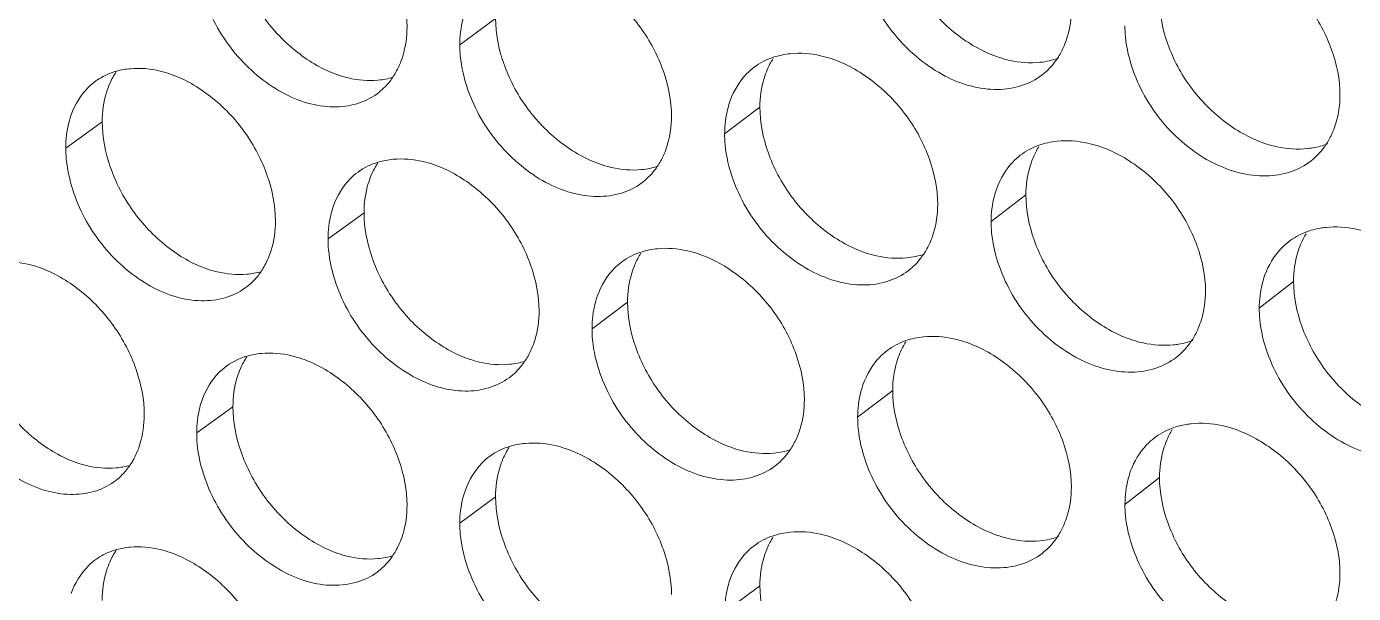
# Model space of a CAD drawing. Header units: millimetres. Extents: x 1177 to 4147, y 93 to 2194.
# Drawn here: x 2656.64 to 2678.5, y 751.28 to 760.61 of the extents above; entities that cross this region are included whole.
import ezdxf

# ---------------------------------------------------------------- set-up
doc = ezdxf.new("R2010")
doc.units = ezdxf.units.MM
doc.header["$LTSCALE"] = 0.1
doc.layers.get('0').update_dxf_attribs({"lineweight": 13})
doc.layers.add('标注', color=251, linetype='Continuous', lineweight=9)

# ---------------------------------------------------------------- blocks, each defined once
blk = doc.blocks.new('02')
for points, knots in [([(4627.348, 522.744), (4597.363, 531.299), (4553.55, 545.69), (4497.641, 568.487), (4458.71, 586.649), (4422.281, 606.068), (4388.51, 626.659), (4357.551, 648.334), (4338.416, 663.815), (4329.392, 671.722)], [0, 0, 0, 0, 0.278685, 0.411475, 0.539478, 0.662459, 0.780251, 0.892768, 1, 1, 1, 1]), ([(4626.906, 521.428), (4597.052, 529.945), (4553.424, 544.261), (4497.732, 566.923), (4458.929, 584.973), (4422.597, 604.269), (4388.892, 624.729), (4357.964, 646.263), (4338.829, 661.641), (4329.798, 669.496)], [0, 0, 0, 0, 0.278468, 0.411196, 0.539177, 0.662176, 0.780023, 0.892638, 1, 1, 1, 1]), ([(4628.518, 518.372), (4598.337, 526.935), (4554.235, 541.353), (4497.955, 564.22), (4458.766, 582.448), (4422.099, 601.945), (4388.114, 622.628), (4356.965, 644.402), (4337.717, 659.96), (4328.641, 667.907)], [0, 0, 0, 0, 0.278732, 0.411552, 0.539576, 0.662563, 0.780343, 0.892822, 1, 1, 1, 1]), ([(4328.202, 667.332), (4337.3, 659.316), (4356.601, 643.626), (4387.852, 621.677), (4421.956, 600.844), (4458.755, 581.215), (4498.091, 562.874), (4554.59, 539.876), (4598.873, 525.389), (4629.18, 516.79)], [0, 0, 0, 0, 0.107262, 0.219794, 0.337581, 0.460553, 0.588547, 0.721328, 1, 1, 1, 1])]:
    blk.add_open_spline(points, degree=3, knots=knots)
at = {"layer": '标注'}
for p, q in [((4575.368, 678.042), (4574.525, 677.421)), ((4581.589, 675.951), (4580.758, 675.327)), ((4566.111, 675.608), (4565.251, 674.993)), ((4587.849, 673.89), (4587.03, 673.262)), ((4572.272, 673.473), (4571.424, 672.855)), ((4594.147, 671.858), (4593.34, 671.226)), ((4578.474, 671.368), (4577.637, 670.746)), ((4584.714, 669.292), (4583.889, 668.666)), ((4569.187, 668.912), (4568.333, 668.295)), ((4590.993, 667.245), (4590.18, 666.615)), ((4575.368, 666.792), (4574.525, 666.171)), ((4581.589, 664.701), (4580.758, 664.077))]:
    blk.add_line(p, q, dxfattribs=at)
for centre, radius, start, end in [((4593.347, 676.103), 1.872, 328.517, 337.2337), ((4593.347, 676.103), 1.872, 328.517, 337.2337), ((4596.041, 672.003), 1.872, 148.5566, 157.3156), ((4590.188, 671.483), 1.864, 328.2673, 337.1333), ((4592.88, 667.395), 1.864, 148.3086, 157.2163)]:
    blk.add_arc(centre, radius, start, end, dxfattribs=at)
for points, knots in [([(4573.284, 677.844), (4573.284, 678.203), (4573.133, 678.948), (4572.601, 679.962), (4571.806, 680.789), (4571.146, 681.173), (4570.805, 681.29)], [0, 0, 0, 0, 0.24041, 0.498878, 0.758134, 1, 1, 1, 1]), ([(4584.714, 680.542), (4584.714, 680.184), (4584.866, 679.439), (4585.404, 678.429), (4586.209, 677.609), (4586.876, 677.234), (4587.221, 677.122)], [0, 0, 0, 0, 0.239985, 0.497867, 0.757051, 1, 1, 1, 1]), ([(4584.714, 680.542), (4584.714, 680.184), (4584.866, 679.439), (4585.404, 678.429), (4586.209, 677.609), (4586.876, 677.234), (4587.221, 677.122)], [0, 0, 0, 0, 0.239985, 0.497867, 0.757051, 1, 1, 1, 1]), ([(4569.187, 680.162), (4569.187, 679.803), (4569.336, 679.057), (4569.865, 678.042), (4570.656, 677.214), (4571.314, 676.829), (4571.654, 676.712)], [0, 0, 0, 0, 0.240713, 0.499341, 0.758439, 1, 1, 1, 1]), ([(4595.24, 676.246), (4595.24, 676.604), (4595.086, 677.348), (4594.541, 678.355), (4593.727, 679.17), (4593.054, 679.54), (4592.707, 679.651)], [0, 0, 0, 0, 0.239401, 0.496825, 0.756197, 1, 1, 1, 1]), ([(4595.24, 676.246), (4595.24, 676.604), (4595.086, 677.348), (4594.541, 678.355), (4593.727, 679.17), (4593.054, 679.54), (4592.707, 679.651)], [0, 0, 0, 0, 0.239401, 0.496825, 0.756197, 1, 1, 1, 1]), ([(4579.508, 675.743), (4579.508, 676.102), (4579.357, 676.847), (4578.821, 677.859), (4578.02, 678.683), (4577.357, 679.063), (4577.014, 679.178)], [0, 0, 0, 0, 0.240116, 0.498284, 0.757575, 1, 1, 1, 1]), ([(4584.082, 678.858), (4584.245, 678.397), (4584.628, 677.744), (4585.332, 677.066), (4586.088, 676.559), (4586.948, 676.309), (4587.747, 676.429), (4588.087, 676.602), (4588.231, 676.712)], [0, 0, 0, 0, 0.276284, 0.41529, 0.549381, 0.789463, 0.897466, 1, 1, 1, 1]), ([(4584.082, 678.858), (4584.245, 678.397), (4584.628, 677.744), (4585.332, 677.066), (4586.088, 676.559), (4586.948, 676.309), (4587.747, 676.429), (4588.087, 676.602), (4588.231, 676.712)], [0, 0, 0, 0, 0.276284, 0.41529, 0.549381, 0.789463, 0.897466, 1, 1, 1, 1]), ([(4568.523, 678.486), (4568.682, 678.027), (4569.053, 677.375), (4569.737, 676.692), (4570.312, 676.291), (4570.92, 676.03), (4571.528, 675.935), (4572.098, 676.004), (4572.435, 676.165), (4572.578, 676.27)], [0, 0, 0, 0, 0.277575, 0.416837, 0.550884, 0.676215, 0.791695, 0.898653, 1, 1, 1, 1]), ([(4590.993, 678.495), (4590.993, 678.137), (4591.146, 677.393), (4591.688, 676.385), (4592.498, 675.569), (4593.169, 675.198), (4593.516, 675.087)], [0, 0, 0, 0, 0.239702, 0.497289, 0.756504, 1, 1, 1, 1]), ([(4590.993, 678.495), (4590.993, 678.137), (4591.146, 677.393), (4591.688, 676.385), (4592.498, 675.569), (4593.169, 675.198), (4593.516, 675.087)], [0, 0, 0, 0, 0.239702, 0.497289, 0.756504, 1, 1, 1, 1]), ([(4574.657, 678.202), (4574.635, 678.142), (4574.557, 677.889), (4574.525, 677.622), (4574.525, 677.421)], [0, 0, 0, 0, 0.240519, 1, 1, 1, 1]), ([(4575.368, 678.042), (4575.368, 677.683), (4575.518, 676.938), (4576.051, 675.925), (4576.847, 675.1), (4577.509, 674.719), (4577.852, 674.604)], [0, 0, 0, 0, 0.240418, 0.498747, 0.75788, 1, 1, 1, 1]), ([(4588.748, 677.397), (4588.776, 677.463), (4588.878, 677.744), (4588.919, 678.046), (4588.919, 678.273)], [0, 0, 0, 0, 0.24007, 1, 1, 1, 1]), ([(4588.748, 677.397), (4588.776, 677.463), (4588.878, 677.744), (4588.919, 678.046), (4588.919, 678.273)], [0, 0, 0, 0, 0.24007, 1, 1, 1, 1]), ([(4573.107, 676.949), (4573.136, 677.016), (4573.242, 677.303), (4573.284, 677.612), (4573.284, 677.844)], [0, 0, 0, 0, 0.239188, 1, 1, 1, 1]), ([(4590.18, 677.865), (4590.18, 677.779), (4590.198, 677.42), (4590.283, 677.066), (4590.375, 676.809)], [0, 0, 0, 0, 0.240323, 1, 1, 1, 1]), ([(4590.18, 677.865), (4590.18, 677.779), (4590.198, 677.42), (4590.283, 677.066), (4590.375, 676.809)], [0, 0, 0, 0, 0.240323, 1, 1, 1, 1]), ([(4574.525, 677.421), (4574.525, 677.335), (4574.543, 676.976), (4574.627, 676.621), (4574.717, 676.363)], [0, 0, 0, 0, 0.240096, 1, 1, 1, 1]), ([(4583.262, 677.095), (4583.181, 677.122), (4582.87, 677.209), (4582.541, 677.235), (4582.304, 677.211)], [0, 0, 0, 0, 0.262621, 1, 1, 1, 1]), ([(4585.772, 673.672), (4585.772, 674.031), (4585.62, 674.775), (4585.08, 675.785), (4584.274, 676.605), (4583.607, 676.982), (4583.262, 677.095)], [0, 0, 0, 0, 0.239826, 0.497695, 0.75702, 1, 1, 1, 1]), ([(4587.221, 677.122), (4587.302, 677.095), (4587.613, 677.01), (4587.943, 676.985), (4588.18, 677.009)], [0, 0, 0, 0, 0.262294, 1, 1, 1, 1]), ([(4587.221, 677.122), (4587.302, 677.095), (4587.613, 677.01), (4587.943, 676.985), (4588.18, 677.009)], [0, 0, 0, 0, 0.262294, 1, 1, 1, 1]), ([(4588.231, 676.712), (4588.344, 676.799), (4588.48, 676.939), (4588.588, 677.097), (4588.614, 677.138)], [0, 0, 0, 0, 0.74598, 1, 1, 1, 1]), ([(4588.231, 676.712), (4588.344, 676.799), (4588.48, 676.939), (4588.588, 677.097), (4588.614, 677.138)], [0, 0, 0, 0, 0.74598, 1, 1, 1, 1]), ([(4566.453, 676.802), (4566.409, 676.79), (4566.236, 676.735), (4566.073, 676.651), (4565.963, 676.572)], [0, 0, 0, 0, 0.254263, 1, 1, 1, 1]), ([(4567.715, 676.732), (4567.636, 676.76), (4567.331, 676.85), (4567.006, 676.88), (4566.773, 676.859)], [0, 0, 0, 0, 0.263274, 1, 1, 1, 1]), ([(4570.186, 673.28), (4570.186, 673.639), (4570.036, 674.385), (4569.506, 675.4), (4568.714, 676.228), (4568.056, 676.614), (4567.715, 676.732)], [0, 0, 0, 0, 0.240558, 0.499178, 0.758416, 1, 1, 1, 1]), ([(4581.453, 676.893), (4581.39, 676.845), (4581.146, 676.63), (4580.974, 676.339), (4580.89, 676.109)], [0, 0, 0, 0, 0.244516, 1, 1, 1, 1]), ([(4581.761, 676.834), (4581.733, 676.768), (4581.63, 676.485), (4581.589, 676.18), (4581.589, 675.951)], [0, 0, 0, 0, 0.239648, 1, 1, 1, 1]), ([(4590.375, 676.809), (4590.539, 676.347), (4590.926, 675.692), (4591.638, 675.018), (4592.403, 674.514), (4593.271, 674.272), (4594.075, 674.401), (4594.417, 674.579), (4594.561, 674.692)], [0, 0, 0, 0, 0.275578, 0.414386, 0.548399, 0.788745, 0.897079, 1, 1, 1, 1]), ([(4590.375, 676.809), (4590.539, 676.347), (4590.926, 675.692), (4591.638, 675.018), (4592.403, 674.514), (4593.271, 674.272), (4594.075, 674.401), (4594.417, 674.579), (4594.561, 674.692)], [0, 0, 0, 0, 0.275578, 0.414386, 0.548399, 0.788745, 0.897079, 1, 1, 1, 1]), ([(4565.963, 676.572), (4565.897, 676.525), (4565.643, 676.308), (4565.465, 676.008), (4565.38, 675.77)], [0, 0, 0, 0, 0.243679, 1, 1, 1, 1]), ([(4566.289, 676.509), (4566.26, 676.441), (4566.153, 676.153), (4566.111, 675.842), (4566.111, 675.608)], [0, 0, 0, 0, 0.238756, 1, 1, 1, 1]), ([(4571.654, 676.712), (4571.734, 676.685), (4572.04, 676.596), (4572.365, 676.567), (4572.599, 676.589)], [0, 0, 0, 0, 0.262933, 1, 1, 1, 1]), ([(4572.578, 676.27), (4572.69, 676.352), (4572.826, 676.485), (4572.934, 676.637), (4572.96, 676.676)], [0, 0, 0, 0, 0.745795, 1, 1, 1, 1]), ([(4574.717, 676.363), (4574.878, 675.903), (4575.253, 675.251), (4575.946, 674.57), (4576.689, 674.057), (4577.536, 673.796), (4578.328, 673.902), (4578.666, 674.067), (4578.809, 674.174)], [0, 0, 0, 0, 0.277359, 0.41667, 0.550882, 0.790562, 0.898061, 1, 1, 1, 1]), ([(4580.89, 676.109), (4580.868, 676.049), (4580.789, 675.796), (4580.758, 675.528), (4580.758, 675.327)], [0, 0, 0, 0, 0.240728, 1, 1, 1, 1]), ([(4595.073, 675.378), (4595.1, 675.444), (4595.2, 675.723), (4595.24, 676.022), (4595.24, 676.246)], [0, 0, 0, 0, 0.240415, 1, 1, 1, 1]), ([(4595.073, 675.378), (4595.1, 675.444), (4595.2, 675.723), (4595.24, 676.022), (4595.24, 676.246)], [0, 0, 0, 0, 0.240415, 1, 1, 1, 1]), ([(4581.589, 675.951), (4581.589, 675.593), (4581.74, 674.848), (4582.276, 673.837), (4583.078, 673.015), (4583.744, 672.639), (4584.088, 672.525)], [0, 0, 0, 0, 0.240129, 0.498159, 0.757326, 1, 1, 1, 1]), ([(4565.38, 675.77), (4565.359, 675.711), (4565.282, 675.459), (4565.251, 675.193), (4565.251, 674.993)], [0, 0, 0, 0, 0.240208, 1, 1, 1, 1]), ([(4566.111, 675.608), (4566.111, 675.249), (4566.26, 674.503), (4566.787, 673.487), (4567.575, 672.656), (4568.231, 672.27), (4568.571, 672.152)], [0, 0, 0, 0, 0.240862, 0.49964, 0.75872, 1, 1, 1, 1]), ([(4579.334, 674.856), (4579.363, 674.922), (4579.467, 675.207), (4579.508, 675.513), (4579.508, 675.743)], [0, 0, 0, 0, 0.239544, 1, 1, 1, 1]), ([(4580.758, 675.327), (4580.758, 675.241), (4580.776, 674.881), (4580.86, 674.527), (4580.951, 674.269)], [0, 0, 0, 0, 0.240186, 1, 1, 1, 1]), ([(4589.549, 675.042), (4589.468, 675.068), (4589.155, 675.153), (4588.824, 675.178), (4588.585, 675.153)], [0, 0, 0, 0, 0.262368, 1, 1, 1, 1]), ([(4565.251, 674.993), (4565.251, 674.907), (4565.269, 674.547), (4565.352, 674.192), (4565.441, 673.933)], [0, 0, 0, 0, 0.239965, 1, 1, 1, 1]), ([(4592.075, 671.631), (4592.075, 671.989), (4591.921, 672.733), (4591.378, 673.741), (4590.566, 674.557), (4589.896, 674.93), (4589.549, 675.042)], [0, 0, 0, 0, 0.239541, 0.497113, 0.75647, 1, 1, 1, 1]), ([(4593.516, 675.087), (4593.597, 675.061), (4593.911, 674.977), (4594.242, 674.954), (4594.481, 674.979)], [0, 0, 0, 0, 0.262046, 1, 1, 1, 1]), ([(4593.516, 675.087), (4593.597, 675.061), (4593.911, 674.977), (4594.242, 674.954), (4594.481, 674.979)], [0, 0, 0, 0, 0.262046, 1, 1, 1, 1]), ([(4594.481, 674.979), (4594.521, 674.983), (4594.68, 675.005), (4594.837, 675.047), (4594.948, 675.089)], [0, 0, 0, 0, 0.25521, 1, 1, 1, 1]), ([(4594.481, 674.979), (4594.521, 674.983), (4594.68, 675.005), (4594.837, 675.047), (4594.948, 675.089)], [0, 0, 0, 0, 0.25521, 1, 1, 1, 1]), ([(4594.561, 674.692), (4594.674, 674.781), (4594.81, 674.923), (4594.917, 675.083), (4594.943, 675.125)], [0, 0, 0, 0, 0.746051, 1, 1, 1, 1]), ([(4594.561, 674.692), (4594.674, 674.781), (4594.81, 674.923), (4594.917, 675.083), (4594.943, 675.125)], [0, 0, 0, 0, 0.746051, 1, 1, 1, 1]), ([(4573.904, 674.606), (4573.825, 674.633), (4573.517, 674.721), (4573.19, 674.75), (4572.955, 674.728)], [0, 0, 0, 0, 0.263009, 1, 1, 1, 1]), ([(4576.391, 671.165), (4576.391, 671.524), (4576.24, 672.269), (4575.706, 673.282), (4574.908, 674.107), (4574.247, 674.489), (4573.904, 674.606)], [0, 0, 0, 0, 0.240262, 0.49858, 0.757854, 1, 1, 1, 1]), ([(4577.852, 674.604), (4577.931, 674.577), (4578.24, 674.489), (4578.567, 674.462), (4578.802, 674.485)], [0, 0, 0, 0, 0.262674, 1, 1, 1, 1]), ([(4578.809, 674.174), (4578.922, 674.259), (4579.058, 674.394), (4579.166, 674.548), (4579.192, 674.589)], [0, 0, 0, 0, 0.74587, 1, 1, 1, 1]), ([(4587.717, 674.822), (4587.655, 674.774), (4587.416, 674.559), (4587.247, 674.273), (4587.163, 674.045)], [0, 0, 0, 0, 0.244827, 1, 1, 1, 1]), ([(4588.018, 674.765), (4587.99, 674.699), (4587.889, 674.418), (4587.849, 674.117), (4587.849, 673.89)], [0, 0, 0, 0, 0.239998, 1, 1, 1, 1]), ([(4572.13, 674.429), (4572.065, 674.381), (4571.814, 674.165), (4571.639, 673.869), (4571.554, 673.634)], [0, 0, 0, 0, 0.244024, 1, 1, 1, 1]), ([(4572.448, 674.367), (4572.419, 674.3), (4572.314, 674.014), (4572.272, 673.705), (4572.272, 673.473)], [0, 0, 0, 0, 0.239116, 1, 1, 1, 1]), ([(4580.951, 674.269), (4581.113, 673.809), (4581.493, 673.155), (4582.193, 672.477), (4582.945, 671.968), (4583.801, 671.714), (4584.598, 671.829), (4584.937, 671.999), (4585.081, 672.109)], [0, 0, 0, 0, 0.27664, 0.415747, 0.549878, 0.789826, 0.897663, 1, 1, 1, 1]), ([(4565.441, 673.933), (4565.599, 673.475), (4565.968, 672.823), (4566.648, 672.139), (4567.221, 671.736), (4567.825, 671.473), (4568.43, 671.376), (4568.998, 671.442), (4569.334, 671.6), (4569.477, 671.703)], [0, 0, 0, 0, 0.277943, 0.417311, 0.551401, 0.676704, 0.792073, 0.898857, 1, 1, 1, 1]), ([(4587.163, 674.045), (4587.141, 673.985), (4587.062, 673.731), (4587.03, 673.463), (4587.03, 673.262)], [0, 0, 0, 0, 0.24094, 1, 1, 1, 1]), ([(4571.554, 673.634), (4571.533, 673.574), (4571.455, 673.322), (4571.424, 673.055), (4571.424, 672.855)], [0, 0, 0, 0, 0.240415, 1, 1, 1, 1]), ([(4585.601, 672.792), (4585.629, 672.859), (4585.731, 673.141), (4585.772, 673.444), (4585.772, 673.672)], [0, 0, 0, 0, 0.239896, 1, 1, 1, 1]), ([(4587.849, 673.89), (4587.849, 673.532), (4588.001, 672.787), (4588.541, 671.778), (4589.349, 670.96), (4590.018, 670.587), (4590.364, 670.476)], [0, 0, 0, 0, 0.239843, 0.497577, 0.756777, 1, 1, 1, 1]), ([(4572.272, 673.473), (4572.272, 673.114), (4572.422, 672.369), (4572.953, 671.355), (4573.746, 670.528), (4574.407, 670.146), (4574.748, 670.03)], [0, 0, 0, 0, 0.240565, 0.499043, 0.758159, 1, 1, 1, 1]), ([(4570.009, 672.382), (4570.038, 672.449), (4570.144, 672.737), (4570.186, 673.047), (4570.186, 673.28)], [0, 0, 0, 0, 0.239008, 1, 1, 1, 1]), ([(4587.03, 673.262), (4587.03, 673.175), (4587.048, 672.816), (4587.132, 672.462), (4587.224, 672.205)], [0, 0, 0, 0, 0.240277, 1, 1, 1, 1]), ([(4594.905, 673.125), (4594.864, 673.121), (4594.706, 673.099), (4594.55, 673.058), (4594.439, 673.016)], [0, 0, 0, 0, 0.255282, 1, 1, 1, 1]), ([(4595.875, 673.018), (4595.793, 673.044), (4595.477, 673.128), (4595.144, 673.151), (4594.905, 673.125)], [0, 0, 0, 0, 0.26212, 1, 1, 1, 1]), ([(4571.424, 672.855), (4571.424, 672.768), (4571.442, 672.409), (4571.525, 672.054), (4571.615, 671.796)], [0, 0, 0, 0, 0.240052, 1, 1, 1, 1]), ([(4594.02, 672.781), (4593.959, 672.733), (4593.724, 672.518), (4593.557, 672.236), (4593.475, 672.011)], [0, 0, 0, 0, 0.245125, 1, 1, 1, 1]), ([(4594.314, 672.725), (4594.286, 672.66), (4594.187, 672.381), (4594.147, 672.083), (4594.147, 671.858)], [0, 0, 0, 0, 0.240343, 1, 1, 1, 1]), ([(4580.133, 672.508), (4580.053, 672.535), (4579.743, 672.622), (4579.414, 672.649), (4579.178, 672.626)], [0, 0, 0, 0, 0.262749, 1, 1, 1, 1]), ([(4582.635, 669.079), (4582.635, 669.438), (4582.483, 670.183), (4581.945, 671.194), (4581.142, 672.015), (4580.477, 672.393), (4580.133, 672.508)], [0, 0, 0, 0, 0.239971, 0.497989, 0.757297, 1, 1, 1, 1]), ([(4584.088, 672.525), (4584.169, 672.499), (4584.479, 672.412), (4584.808, 672.387), (4585.044, 672.411)], [0, 0, 0, 0, 0.262419, 1, 1, 1, 1]), ([(4585.081, 672.109), (4585.194, 672.195), (4585.329, 672.333), (4585.438, 672.49), (4585.463, 672.531)], [0, 0, 0, 0, 0.745944, 1, 1, 1, 1]), ([(4564.636, 672.182), (4564.557, 672.209), (4564.253, 672.3), (4563.929, 672.331), (4563.696, 672.311)], [0, 0, 0, 0, 0.263409, 1, 1, 1, 1]), ([(4567.099, 668.724), (4567.099, 669.082), (4566.949, 669.828), (4566.421, 670.844), (4565.632, 671.675), (4564.976, 672.062), (4564.636, 672.182)], [0, 0, 0, 0, 0.240708, 0.499479, 0.758699, 1, 1, 1, 1]), ([(4568.571, 672.152), (4568.65, 672.125), (4568.955, 672.035), (4569.279, 672.005), (4569.512, 672.026)], [0, 0, 0, 0, 0.263064, 1, 1, 1, 1]), ([(4569.477, 671.703), (4569.589, 671.785), (4569.725, 671.916), (4569.833, 672.067), (4569.859, 672.106)], [0, 0, 0, 0, 0.745756, 1, 1, 1, 1]), ([(4578.336, 672.315), (4578.272, 672.267), (4578.026, 672.051), (4577.853, 671.758), (4577.768, 671.527)], [0, 0, 0, 0, 0.244355, 1, 1, 1, 1]), ([(4578.647, 672.255), (4578.618, 672.188), (4578.515, 671.904), (4578.474, 671.598), (4578.474, 671.368)], [0, 0, 0, 0, 0.239472, 1, 1, 1, 1]), ([(4587.224, 672.205), (4587.388, 671.743), (4587.772, 671.089), (4588.48, 670.413), (4589.24, 669.908), (4590.104, 669.662), (4590.906, 669.786), (4591.247, 669.961), (4591.391, 670.073)], [0, 0, 0, 0, 0.27593, 0.414836, 0.548888, 0.789102, 0.897272, 1, 1, 1, 1]), ([(4571.615, 671.796), (4571.775, 671.336), (4572.148, 670.684), (4572.837, 670.002), (4573.576, 669.488), (4574.419, 669.223), (4575.208, 669.324), (4575.545, 669.488), (4575.689, 669.593)], [0, 0, 0, 0, 0.277722, 0.417137, 0.551389, 0.790935, 0.898263, 1, 1, 1, 1]), ([(4593.475, 672.011), (4593.452, 671.951), (4593.372, 671.697), (4593.34, 671.428), (4593.34, 671.226)], [0, 0, 0, 0, 0.241152, 1, 1, 1, 1]), ([(4594.147, 671.858), (4594.147, 671.5), (4594.3, 670.756), (4594.844, 669.749), (4595.657, 668.935), (4596.33, 668.566), (4596.677, 668.456)], [0, 0, 0, 0, 0.239562, 0.497002, 0.756233, 1, 1, 1, 1]), ([(4577.768, 671.527), (4577.747, 671.467), (4577.668, 671.214), (4577.637, 670.947), (4577.637, 670.746)], [0, 0, 0, 0, 0.240623, 1, 1, 1, 1]), ([(4591.906, 670.759), (4591.934, 670.825), (4592.034, 671.105), (4592.075, 671.405), (4592.075, 671.631)], [0, 0, 0, 0, 0.240243, 1, 1, 1, 1]), ([(4576.216, 670.274), (4576.245, 670.341), (4576.35, 670.626), (4576.391, 670.934), (4576.391, 671.165)], [0, 0, 0, 0, 0.239367, 1, 1, 1, 1]), ([(4578.474, 671.368), (4578.474, 671.009), (4578.624, 670.265), (4579.159, 669.252), (4579.958, 668.429), (4580.622, 668.05), (4580.965, 667.936)], [0, 0, 0, 0, 0.240273, 0.498452, 0.757602, 1, 1, 1, 1]), ([(4593.34, 671.226), (4593.34, 671.14), (4593.358, 670.781), (4593.443, 670.427), (4593.535, 670.17)], [0, 0, 0, 0, 0.240369, 1, 1, 1, 1]), ([(4563.046, 671.061), (4563.046, 670.701), (4563.194, 669.956), (4563.719, 668.938), (4564.504, 668.106), (4565.158, 667.718), (4565.497, 667.599)], [0, 0, 0, 0, 0.241011, 0.499941, 0.759002, 1, 1, 1, 1]), ([(4577.637, 670.746), (4577.637, 670.659), (4577.655, 670.3), (4577.739, 669.945), (4577.829, 669.687)], [0, 0, 0, 0, 0.240141, 1, 1, 1, 1]), ([(4586.401, 670.44), (4586.32, 670.466), (4586.008, 670.552), (4585.677, 670.578), (4585.44, 670.554)], [0, 0, 0, 0, 0.262494, 1, 1, 1, 1]), ([(4591.391, 670.073), (4591.504, 670.161), (4591.64, 670.302), (4591.748, 670.461), (4591.774, 670.503)], [0, 0, 0, 0, 0.746016, 1, 1, 1, 1]), ([(4570.805, 670.04), (4570.725, 670.068), (4570.419, 670.157), (4570.093, 670.186), (4569.859, 670.165)], [0, 0, 0, 0, 0.263141, 1, 1, 1, 1]), ([(4584.581, 670.229), (4584.518, 670.181), (4584.276, 669.966), (4584.106, 669.677), (4584.022, 669.448)], [0, 0, 0, 0, 0.244673, 1, 1, 1, 1]), ([(4584.885, 670.171), (4584.857, 670.105), (4584.755, 669.823), (4584.714, 669.52), (4584.714, 669.292)], [0, 0, 0, 0, 0.239824, 1, 1, 1, 1]), ([(4588.919, 667.023), (4588.919, 667.381), (4588.766, 668.126), (4588.224, 669.135), (4587.415, 669.953), (4586.746, 670.327), (4586.401, 670.44)], [0, 0, 0, 0, 0.239683, 0.497404, 0.756744, 1, 1, 1, 1]), ([(4590.364, 670.476), (4590.444, 670.45), (4590.757, 670.365), (4591.088, 670.341), (4591.326, 670.366)], [0, 0, 0, 0, 0.262169, 1, 1, 1, 1]), ([(4591.326, 670.366), (4591.365, 670.37), (4591.518, 670.39), (4591.669, 670.429), (4591.777, 670.469)], [0, 0, 0, 0, 0.255066, 1, 1, 1, 1]), ([(4593.535, 670.17), (4593.701, 669.708), (4594.09, 669.053), (4594.805, 668.379), (4595.574, 667.878), (4596.447, 667.639), (4597.254, 667.773), (4597.596, 667.953), (4597.74, 668.068)], [0, 0, 0, 0, 0.275228, 0.413938, 0.547913, 0.788391, 0.896887, 1, 1, 1, 1]), ([(4569.042, 669.872), (4568.976, 669.824), (4568.724, 669.608), (4568.547, 669.31), (4568.462, 669.074)], [0, 0, 0, 0, 0.243853, 1, 1, 1, 1]), ([(4573.284, 666.594), (4573.284, 666.953), (4573.133, 667.698), (4572.601, 668.712), (4571.806, 669.539), (4571.146, 669.923), (4570.805, 670.04)], [0, 0, 0, 0, 0.24041, 0.498878, 0.758134, 1, 1, 1, 1]), ([(4574.748, 670.03), (4574.828, 670.003), (4575.135, 669.914), (4575.461, 669.886), (4575.695, 669.908)], [0, 0, 0, 0, 0.262803, 1, 1, 1, 1]), ([(4575.689, 669.593), (4575.801, 669.677), (4575.937, 669.811), (4576.045, 669.964), (4576.071, 670.004)], [0, 0, 0, 0, 0.745833, 1, 1, 1, 1]), ([(4569.363, 669.809), (4569.334, 669.742), (4569.228, 669.455), (4569.187, 669.145), (4569.187, 668.912)], [0, 0, 0, 0, 0.238936, 1, 1, 1, 1]), ([(4577.829, 669.687), (4577.99, 669.227), (4578.368, 668.574), (4579.064, 667.895), (4579.812, 667.384), (4580.663, 667.126), (4581.458, 667.237), (4581.797, 667.405), (4581.94, 667.513)], [0, 0, 0, 0, 0.276999, 0.416207, 0.550378, 0.790192, 0.897861, 1, 1, 1, 1]), ([(4562.369, 669.388), (4562.526, 668.93), (4562.893, 668.279), (4563.57, 667.593), (4564.139, 667.189), (4564.74, 666.924), (4565.343, 666.823), (4565.908, 666.886), (4566.244, 667.042), (4566.386, 667.145)], [0, 0, 0, 0, 0.278313, 0.417788, 0.551922, 0.677197, 0.792453, 0.899064, 1, 1, 1, 1]), ([(4584.022, 669.448), (4584, 669.388), (4583.921, 669.135), (4583.889, 668.867), (4583.889, 668.666)], [0, 0, 0, 0, 0.240834, 1, 1, 1, 1]), ([(4584.714, 669.292), (4584.714, 668.934), (4584.866, 668.189), (4585.404, 667.179), (4586.209, 666.359), (4586.876, 665.984), (4587.221, 665.872)], [0, 0, 0, 0, 0.239985, 0.497867, 0.757051, 1, 1, 1, 1]), ([(4568.462, 669.074), (4568.441, 669.014), (4568.363, 668.762), (4568.333, 668.496), (4568.333, 668.295)], [0, 0, 0, 0, 0.240311, 1, 1, 1, 1]), ([(4582.462, 668.195), (4582.491, 668.262), (4582.594, 668.545), (4582.635, 668.85), (4582.635, 669.079)], [0, 0, 0, 0, 0.23972, 1, 1, 1, 1]), ([(4566.92, 667.822), (4566.949, 667.889), (4567.057, 668.178), (4567.099, 668.489), (4567.099, 668.724)], [0, 0, 0, 0, 0.238828, 1, 1, 1, 1]), ([(4569.187, 668.912), (4569.187, 668.553), (4569.336, 667.807), (4569.865, 666.792), (4570.656, 665.964), (4571.314, 665.579), (4571.654, 665.462)], [0, 0, 0, 0, 0.240713, 0.499341, 0.758439, 1, 1, 1, 1]), ([(4583.889, 668.666), (4583.889, 668.579), (4583.907, 668.22), (4583.991, 667.866), (4584.082, 667.608)], [0, 0, 0, 0, 0.240231, 1, 1, 1, 1]), ([(4568.333, 668.295), (4568.333, 668.209), (4568.35, 667.849), (4568.433, 667.494), (4568.523, 667.236)], [0, 0, 0, 0, 0.240008, 1, 1, 1, 1]), ([(4591.74, 668.51), (4591.701, 668.506), (4591.549, 668.486), (4591.398, 668.447), (4591.291, 668.408)], [0, 0, 0, 0, 0.255136, 1, 1, 1, 1]), ([(4592.707, 668.401), (4592.626, 668.427), (4592.311, 668.512), (4591.979, 668.536), (4591.74, 668.51)], [0, 0, 0, 0, 0.262243, 1, 1, 1, 1]), ([(4595.24, 664.996), (4595.24, 665.354), (4595.086, 666.098), (4594.541, 667.105), (4593.727, 667.92), (4593.054, 668.29), (4592.707, 668.401)], [0, 0, 0, 0, 0.239401, 0.496825, 0.756197, 1, 1, 1, 1]), ([(4577.014, 667.928), (4576.934, 667.955), (4576.625, 668.043), (4576.297, 668.071), (4576.062, 668.049)], [0, 0, 0, 0, 0.262879, 1, 1, 1, 1]), ([(4590.864, 668.173), (4590.802, 668.125), (4590.565, 667.91), (4590.397, 667.625), (4590.314, 667.4)], [0, 0, 0, 0, 0.244977, 1, 1, 1, 1]), ([(4591.161, 668.117), (4591.134, 668.051), (4591.033, 667.771), (4590.993, 667.471), (4590.993, 667.245)], [0, 0, 0, 0, 0.240171, 1, 1, 1, 1]), ([(4575.228, 667.743), (4575.163, 667.696), (4574.915, 667.479), (4574.741, 667.185), (4574.657, 666.952)], [0, 0, 0, 0, 0.244191, 1, 1, 1, 1]), ([(4575.542, 667.683), (4575.514, 667.616), (4575.409, 667.33), (4575.368, 667.023), (4575.368, 666.792)], [0, 0, 0, 0, 0.239294, 1, 1, 1, 1]), ([(4579.508, 664.493), (4579.508, 664.852), (4579.357, 665.597), (4578.821, 666.609), (4578.02, 667.433), (4577.357, 667.813), (4577.014, 667.928)], [0, 0, 0, 0, 0.240116, 0.498284, 0.757575, 1, 1, 1, 1]), ([(4580.965, 667.936), (4581.045, 667.909), (4581.355, 667.822), (4581.682, 667.796), (4581.918, 667.819)], [0, 0, 0, 0, 0.262546, 1, 1, 1, 1]), ([(4581.94, 667.513), (4582.053, 667.598), (4582.189, 667.735), (4582.297, 667.89), (4582.323, 667.931)], [0, 0, 0, 0, 0.745908, 1, 1, 1, 1]), ([(4565.497, 667.599), (4565.576, 667.572), (4565.88, 667.481), (4566.203, 667.451), (4566.435, 667.471)], [0, 0, 0, 0, 0.263197, 1, 1, 1, 1]), ([(4566.386, 667.145), (4566.498, 667.225), (4566.634, 667.355), (4566.742, 667.505), (4566.769, 667.544)], [0, 0, 0, 0, 0.745717, 1, 1, 1, 1]), ([(4584.082, 667.608), (4584.245, 667.147), (4584.628, 666.494), (4585.332, 665.816), (4586.088, 665.309), (4586.948, 665.059), (4587.747, 665.179), (4588.087, 665.352), (4588.231, 665.462)], [0, 0, 0, 0, 0.276284, 0.41529, 0.549381, 0.789463, 0.897466, 1, 1, 1, 1]), ([(4590.314, 667.4), (4590.292, 667.339), (4590.212, 667.085), (4590.18, 666.817), (4590.18, 666.615)], [0, 0, 0, 0, 0.241046, 1, 1, 1, 1]), ([(4568.523, 667.236), (4568.682, 666.777), (4569.053, 666.125), (4569.737, 665.442), (4570.312, 665.041), (4570.92, 664.78), (4571.528, 664.685), (4572.098, 664.754), (4572.435, 664.915), (4572.578, 665.02)], [0, 0, 0, 0, 0.277575, 0.416837, 0.550884, 0.676215, 0.791695, 0.898653, 1, 1, 1, 1]), ([(4590.993, 667.245), (4590.993, 666.887), (4591.146, 666.143), (4591.688, 665.135), (4592.498, 664.319), (4593.169, 663.948), (4593.516, 663.837)], [0, 0, 0, 0, 0.239702, 0.497289, 0.756504, 1, 1, 1, 1]), ([(4574.657, 666.952), (4574.635, 666.892), (4574.557, 666.639), (4574.525, 666.372), (4574.525, 666.171)], [0, 0, 0, 0, 0.240519, 1, 1, 1, 1]), ([(4575.368, 666.792), (4575.368, 666.433), (4575.518, 665.688), (4576.051, 664.675), (4576.847, 663.85), (4577.509, 663.469), (4577.852, 663.354)], [0, 0, 0, 0, 0.240418, 0.498747, 0.75788, 1, 1, 1, 1]), ([(4588.748, 666.147), (4588.776, 666.213), (4588.878, 666.494), (4588.919, 666.796), (4588.919, 667.023)], [0, 0, 0, 0, 0.24007, 1, 1, 1, 1]), ([(4573.107, 665.699), (4573.136, 665.766), (4573.242, 666.053), (4573.284, 666.362), (4573.284, 666.594)], [0, 0, 0, 0, 0.239188, 1, 1, 1, 1]), ([(4590.18, 666.615), (4590.18, 666.529), (4590.198, 666.17), (4590.283, 665.816), (4590.375, 665.559)], [0, 0, 0, 0, 0.240323, 1, 1, 1, 1]), ([(4574.525, 666.171), (4574.525, 666.085), (4574.543, 665.726), (4574.627, 665.371), (4574.717, 665.113)], [0, 0, 0, 0, 0.240096, 1, 1, 1, 1]), ([(4583.262, 665.845), (4583.181, 665.872), (4582.87, 665.959), (4582.541, 665.985), (4582.304, 665.961)], [0, 0, 0, 0, 0.262621, 1, 1, 1, 1]), ([(4585.772, 662.422), (4585.772, 662.781), (4585.62, 663.525), (4585.08, 664.535), (4584.274, 665.355), (4583.607, 665.732), (4583.262, 665.845)], [0, 0, 0, 0, 0.239826, 0.497695, 0.75702, 1, 1, 1, 1]), ([(4587.221, 665.872), (4587.302, 665.845), (4587.613, 665.76), (4587.943, 665.735), (4588.18, 665.759)], [0, 0, 0, 0, 0.262294, 1, 1, 1, 1]), ([(4588.231, 665.462), (4588.344, 665.549), (4588.48, 665.689), (4588.588, 665.847), (4588.614, 665.888)], [0, 0, 0, 0, 0.74598, 1, 1, 1, 1]), ([(4566.453, 665.552), (4566.409, 665.54), (4566.236, 665.485), (4566.073, 665.401), (4565.963, 665.322)], [0, 0, 0, 0, 0.254263, 1, 1, 1, 1]), ([(4566.453, 665.552), (4566.409, 665.54), (4566.236, 665.485), (4566.073, 665.401), (4565.963, 665.322)], [0, 0, 0, 0, 0.254263, 1, 1, 1, 1]), ([(4567.715, 665.482), (4567.636, 665.51), (4567.331, 665.6), (4567.006, 665.63), (4566.773, 665.609)], [0, 0, 0, 0, 0.263274, 1, 1, 1, 1]), ([(4567.715, 665.482), (4567.636, 665.51), (4567.331, 665.6), (4567.006, 665.63), (4566.773, 665.609)], [0, 0, 0, 0, 0.263274, 1, 1, 1, 1]), ([(4581.453, 665.643), (4581.39, 665.595), (4581.146, 665.38), (4580.974, 665.089), (4580.89, 664.859)], [0, 0, 0, 0, 0.244516, 1, 1, 1, 1]), ([(4581.761, 665.584), (4581.733, 665.518), (4581.63, 665.235), (4581.589, 664.93), (4581.589, 664.701)], [0, 0, 0, 0, 0.239648, 1, 1, 1, 1]), ([(4590.375, 665.559), (4590.539, 665.097), (4590.926, 664.442), (4591.638, 663.768), (4592.403, 663.264), (4593.271, 663.022), (4594.075, 663.151), (4594.417, 663.329), (4594.561, 663.442)], [0, 0, 0, 0, 0.275578, 0.414386, 0.548399, 0.788745, 0.897079, 1, 1, 1, 1]), ([(4565.963, 665.322), (4565.897, 665.275), (4565.643, 665.058), (4565.465, 664.758), (4565.38, 664.52)], [0, 0, 0, 0, 0.243679, 1, 1, 1, 1]), ([(4565.963, 665.322), (4565.897, 665.275), (4565.643, 665.058), (4565.465, 664.758), (4565.38, 664.52)], [0, 0, 0, 0, 0.243679, 1, 1, 1, 1]), ([(4566.289, 665.259), (4566.26, 665.191), (4566.153, 664.903), (4566.111, 664.592), (4566.111, 664.358)], [0, 0, 0, 0, 0.238756, 1, 1, 1, 1]), ([(4566.289, 665.259), (4566.26, 665.191), (4566.153, 664.903), (4566.111, 664.592), (4566.111, 664.358)], [0, 0, 0, 0, 0.238756, 1, 1, 1, 1]), ([(4570.186, 662.03), (4570.186, 662.389), (4570.036, 663.135), (4569.506, 664.15), (4568.714, 664.978), (4568.056, 665.364), (4567.715, 665.482)], [0, 0, 0, 0, 0.240558, 0.499178, 0.758416, 1, 1, 1, 1]), ([(4570.186, 662.03), (4570.186, 662.389), (4570.036, 663.135), (4569.506, 664.15), (4568.714, 664.978), (4568.056, 665.364), (4567.715, 665.482)], [0, 0, 0, 0, 0.240558, 0.499178, 0.758416, 1, 1, 1, 1]), ([(4571.654, 665.462), (4571.734, 665.435), (4572.04, 665.346), (4572.365, 665.317), (4572.599, 665.339)], [0, 0, 0, 0, 0.262933, 1, 1, 1, 1]), ([(4572.578, 665.02), (4572.69, 665.102), (4572.826, 665.235), (4572.934, 665.387), (4572.96, 665.426)], [0, 0, 0, 0, 0.745795, 1, 1, 1, 1]), ([(4574.717, 665.113), (4574.878, 664.653), (4575.253, 664.001), (4575.946, 663.32), (4576.689, 662.807), (4577.536, 662.546), (4578.328, 662.652), (4578.666, 662.817), (4578.809, 662.924)], [0, 0, 0, 0, 0.277359, 0.41667, 0.550882, 0.790562, 0.898061, 1, 1, 1, 1]), ([(4595.073, 664.128), (4595.1, 664.194), (4595.2, 664.473), (4595.24, 664.772), (4595.24, 664.996)], [0, 0, 0, 0, 0.240415, 1, 1, 1, 1]), ([(4580.89, 664.859), (4580.868, 664.799), (4580.789, 664.546), (4580.758, 664.278), (4580.758, 664.077)], [0, 0, 0, 0, 0.240728, 1, 1, 1, 1]), ([(4581.589, 664.701), (4581.589, 664.343), (4581.74, 663.598), (4582.276, 662.587), (4583.078, 661.765), (4583.744, 661.389), (4584.088, 661.275)], [0, 0, 0, 0, 0.240129, 0.498159, 0.757326, 1, 1, 1, 1])]:
    blk.add_open_spline(points, degree=3, knots=knots, dxfattribs=at)
for points in [[(4588.614, 677.138), (4588.665, 677.22), (4588.71, 677.307), (4588.748, 677.397)], [(4588.614, 677.138), (4588.665, 677.22), (4588.71, 677.307), (4588.748, 677.397)], [(4581.904, 677.127), (4581.743, 677.074), (4581.588, 676.995), (4581.453, 676.893)], [(4581.901, 677.1), (4581.847, 677.016), (4581.8, 676.927), (4581.761, 676.834)], [(4582.304, 677.211), (4582.168, 677.198), (4582.033, 677.17), (4581.904, 677.127)], [(4588.18, 677.009), (4588.328, 677.024), (4588.475, 677.056), (4588.615, 677.106)], [(4588.18, 677.009), (4588.328, 677.024), (4588.475, 677.056), (4588.615, 677.106)], [(4566.441, 676.788), (4566.382, 676.7), (4566.331, 676.606), (4566.289, 676.509)], [(4566.773, 676.859), (4566.665, 676.85), (4566.558, 676.831), (4566.453, 676.802)], [(4572.96, 676.676), (4573.017, 676.763), (4573.066, 676.854), (4573.107, 676.949)], [(4572.599, 676.589), (4572.718, 676.6), (4572.837, 676.622), (4572.952, 676.656)], [(4579.192, 674.589), (4579.247, 674.673), (4579.294, 674.763), (4579.334, 674.856)], [(4588.152, 675.057), (4587.997, 675.002), (4587.848, 674.923), (4587.717, 674.822)], [(4588.153, 675.026), (4588.101, 674.943), (4588.056, 674.855), (4588.018, 674.765)], [(4588.585, 675.153), (4588.438, 675.138), (4588.292, 675.107), (4588.152, 675.057)], [(4572.604, 674.661), (4572.435, 674.611), (4572.272, 674.533), (4572.13, 674.429)], [(4572.595, 674.641), (4572.538, 674.555), (4572.489, 674.462), (4572.448, 674.367)], [(4572.955, 674.728), (4572.837, 674.717), (4572.718, 674.695), (4572.604, 674.661)], [(4578.802, 674.485), (4578.932, 674.498), (4579.063, 674.523), (4579.187, 674.564)], [(4594.439, 673.016), (4594.289, 672.959), (4594.146, 672.879), (4594.02, 672.781)], [(4585.463, 672.531), (4585.516, 672.614), (4585.562, 672.702), (4585.601, 672.792)], [(4569.859, 672.106), (4569.917, 672.193), (4569.967, 672.286), (4570.009, 672.382)], [(4578.794, 672.548), (4578.631, 672.496), (4578.473, 672.417), (4578.336, 672.315)], [(4578.789, 672.523), (4578.734, 672.438), (4578.687, 672.348), (4578.647, 672.255)], [(4579.178, 672.626), (4579.048, 672.614), (4578.918, 672.588), (4578.794, 672.548)], [(4585.044, 672.411), (4585.186, 672.425), (4585.328, 672.455), (4585.462, 672.501)], [(4569.512, 672.026), (4569.626, 672.037), (4569.739, 672.057), (4569.849, 672.089)], [(4585.44, 670.554), (4585.298, 670.539), (4585.158, 670.51), (4585.023, 670.464)], [(4576.071, 670.004), (4576.127, 670.089), (4576.175, 670.18), (4576.216, 670.274)], [(4585.023, 670.464), (4584.865, 670.409), (4584.713, 670.33), (4584.581, 670.229)], [(4585.022, 670.434), (4584.969, 670.351), (4584.923, 670.262), (4584.885, 670.171)], [(4569.524, 670.103), (4569.352, 670.054), (4569.186, 669.976), (4569.042, 669.872)], [(4569.513, 670.086), (4569.455, 669.999), (4569.405, 669.905), (4569.363, 669.809)], [(4569.859, 670.165), (4569.746, 670.155), (4569.633, 670.135), (4569.524, 670.103)], [(4575.695, 669.908), (4575.82, 669.92), (4575.945, 669.944), (4576.064, 669.981)], [(4591.291, 668.408), (4591.138, 668.352), (4590.992, 668.272), (4590.864, 668.173)], [(4576.062, 668.049), (4575.937, 668.037), (4575.813, 668.013), (4575.694, 667.976)], [(4582.323, 667.931), (4582.377, 668.015), (4582.423, 668.104), (4582.462, 668.195)], [(4566.769, 667.544), (4566.827, 667.632), (4566.878, 667.725), (4566.92, 667.822)], [(4575.694, 667.976), (4575.528, 667.925), (4575.368, 667.846), (4575.228, 667.743)], [(4575.687, 667.954), (4575.631, 667.868), (4575.583, 667.777), (4575.542, 667.683)], [(4581.918, 667.819), (4582.054, 667.833), (4582.19, 667.86), (4582.32, 667.904)], [(4566.435, 667.471), (4566.543, 667.481), (4566.651, 667.5), (4566.756, 667.529)], [(4588.614, 665.888), (4588.665, 665.97), (4588.71, 666.057), (4588.748, 666.147)], [(4581.904, 665.877), (4581.743, 665.824), (4581.588, 665.745), (4581.453, 665.643)], [(4581.901, 665.85), (4581.847, 665.766), (4581.8, 665.677), (4581.761, 665.584)], [(4582.304, 665.961), (4582.168, 665.948), (4582.033, 665.92), (4581.904, 665.877)], [(4588.18, 665.759), (4588.328, 665.774), (4588.475, 665.806), (4588.615, 665.856)], [(4566.441, 665.538), (4566.382, 665.45), (4566.331, 665.356), (4566.289, 665.259)], [(4566.441, 665.538), (4566.382, 665.45), (4566.331, 665.356), (4566.289, 665.259)], [(4566.773, 665.609), (4566.665, 665.6), (4566.558, 665.581), (4566.453, 665.552)], [(4566.773, 665.609), (4566.665, 665.6), (4566.558, 665.581), (4566.453, 665.552)], [(4572.96, 665.426), (4573.017, 665.513), (4573.066, 665.604), (4573.107, 665.699)], [(4572.599, 665.339), (4572.718, 665.35), (4572.837, 665.372), (4572.952, 665.406)]]:
    blk.add_open_spline(points, degree=3, dxfattribs=at)

msp = doc.modelspace()

# ---------------------------------------------------------------- block references
at = {"xscale": 0.7, "yscale": 0.7, "zscale": 0.7}
msp.add_blockref('02', (-538.391, 286.112), dxfattribs=at)

doc.saveas('drawing.dxf')
